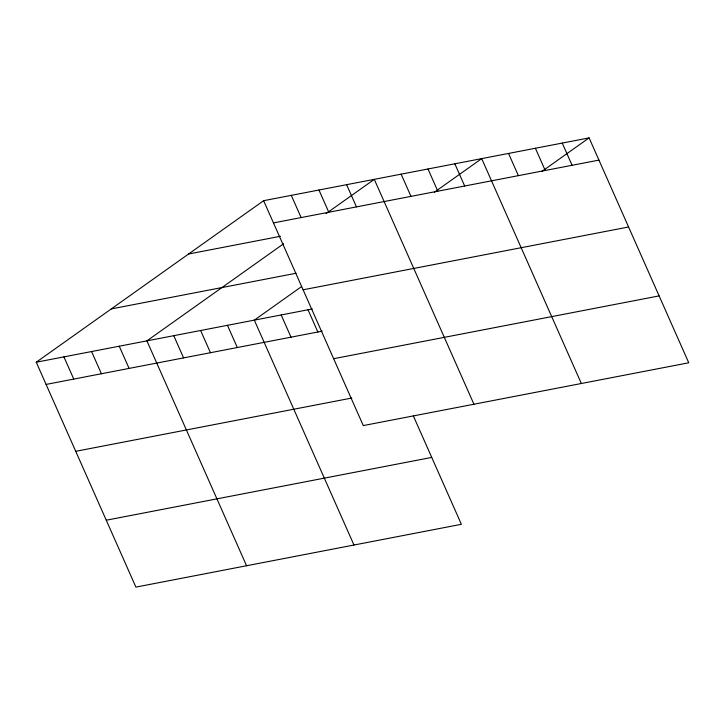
<?xml version="1.0" encoding="UTF-8"?>
<svg xmlns="http://www.w3.org/2000/svg" width="725" height="725" viewBox="0 0 725 725"><rect width="100%" height="100%" fill="white"/><g stroke="black" fill="none" stroke-linecap="round" stroke-linejoin="round"><path stroke-width="1.09" d="M413.332 415.869L461.381 524.302L135.901 587.105L36.25 362.219L263.619 200.698L589.099 137.895L688.75 362.781L363.279 425.584L263.619 200.698M283.602 243.763L146.912 340.868L246.563 565.745M326.051 213.612L374.281 179.347L473.942 404.233M301.663 286.511L254.321 320.142L353.972 545.028M434.347 192.252L481.69 158.621L581.341 383.507M541.756 171.526L589.099 137.895M273.461 222.91L598.941 160.107M188.591 254.004L280.439 236.278M111.278 308.913L296.054 273.262M303.104 289.792L628.575 226.988M36.25 362.219L312.312 308.95M46.092 384.431L322.163 331.162M333.636 358.703L659.116 295.9M75.726 451.312L351.797 398.043M106.267 520.215L431.737 457.421M562.247 143.079L572.088 165.291M535.394 148.262L545.236 170.475M508.542 153.446L518.384 175.649M454.838 163.805L464.68 186.017M427.986 168.988L437.827 191.192M401.133 174.163L410.975 196.375M346.623 184.685L356.464 206.897M318.955 190.023L328.797 212.235M291.287 195.36L301.129 217.573M308.016 309.783L317.858 331.987M281.164 314.958L291.015 337.17M227.469 325.326L237.311 347.538M200.617 330.5L210.458 352.712M173.764 335.684L183.606 357.896M119.244 346.206L129.086 368.418M91.577 351.543L101.418 373.756M63.918 356.881L73.76 379.093"/></g></svg>
